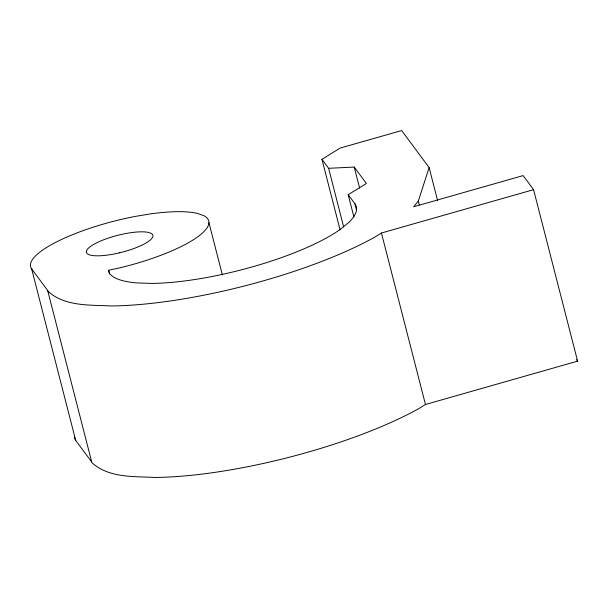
<?xml version="1.0" encoding="UTF-8"?>
<svg xmlns="http://www.w3.org/2000/svg" width="608" height="608" viewBox="0 0 608 608"><rect width="100%" height="100%" fill="white"/><g stroke="black" fill="none" stroke-linecap="round" stroke-linejoin="round"><path stroke-width="0.91" d="M109.508 273.927L108.566 270.256L119.084 268.006A91.968 23.34 -14.4 0 0 203.748 215.635L197.258 213.378A91.968 23.34 -14.4 0 0 150.738 213.849L135.736 216.326A91.968 23.34 -14.4 0 0 31.654 268.896L47.652 290.464L91.899 462.635C108.718 478.162 133.844 476.292 155.139 477.455A192.668 48.891 -14.4 0 0 418.745 408.652L425.463 404.495L577.6 361.152L533.573 189.666L523.131 175.59L413.653 206.781L418.319 201.096L429.126 167.572L401.668 130.545L340.138 148.071L321.959 159.319L340.092 229.93M353.848 216.714L348.194 194.704L366.381 183.456L354.228 167.071L328.616 168.302L321.959 159.319M533.573 189.666L381.436 233.008L374.718 237.166A192.668 48.891 -14.4 0 1 111.112 305.968C89.817 304.806 64.684 306.683 47.872 291.148L47.652 290.464M576.498 359.67L577.6 361.152M348.194 194.704L354.859 203.688L356.508 210.11M74.427 436.506A91.968 23.34 -14.4 0 0 75.688 440.382L91.679 461.951M108.566 270.256L109.63 273.554M429.126 167.572L437.6 200.587M418.319 201.096L419.262 204.759M381.436 233.008L425.463 404.495M354.228 167.071L359.647 188.168M328.616 168.302L343.687 226.997M208.932 222.627L222.353 274.9M31.654 268.896L75.688 440.382M354.859 203.688A128.128 32.513 -14.4 0 1 348.825 222.391L339.545 229.892A128.128 32.513 -14.4 0 1 151.688 283.419L136.458 282.895A128.128 32.513 -14.4 0 1 109.638 273.562M119.449 252.844L113.666 254.083A34.322 8.71 -14.4 0 1 92.5 245.123A34.322 8.71 -14.4 0 1 148.626 232.461L151.042 233.305A34.322 8.71 -14.4 0 1 119.449 252.844"/></g></svg>
